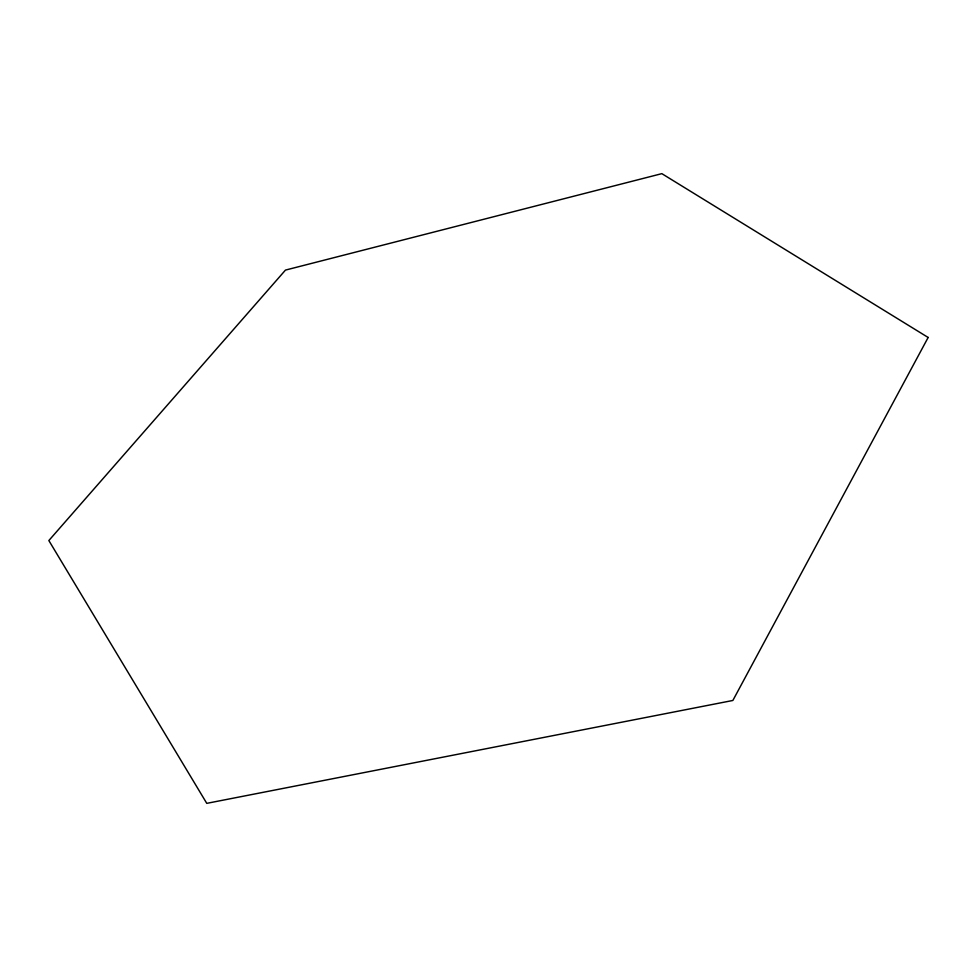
<?xml version="1.0" encoding="UTF-8"?>
<svg xmlns="http://www.w3.org/2000/svg" width="977" height="977" viewBox="0 0 977 977"><rect width="100%" height="100%" fill="white"/><g stroke="black" fill="none" stroke-linecap="round" stroke-linejoin="round"><path stroke-width="1.47" d="M928.15 337.468L732.86 700.472L206.77 803.35L48.85 540.55L285.467 270.092L661.844 173.65L928.15 337.468"/></g></svg>
